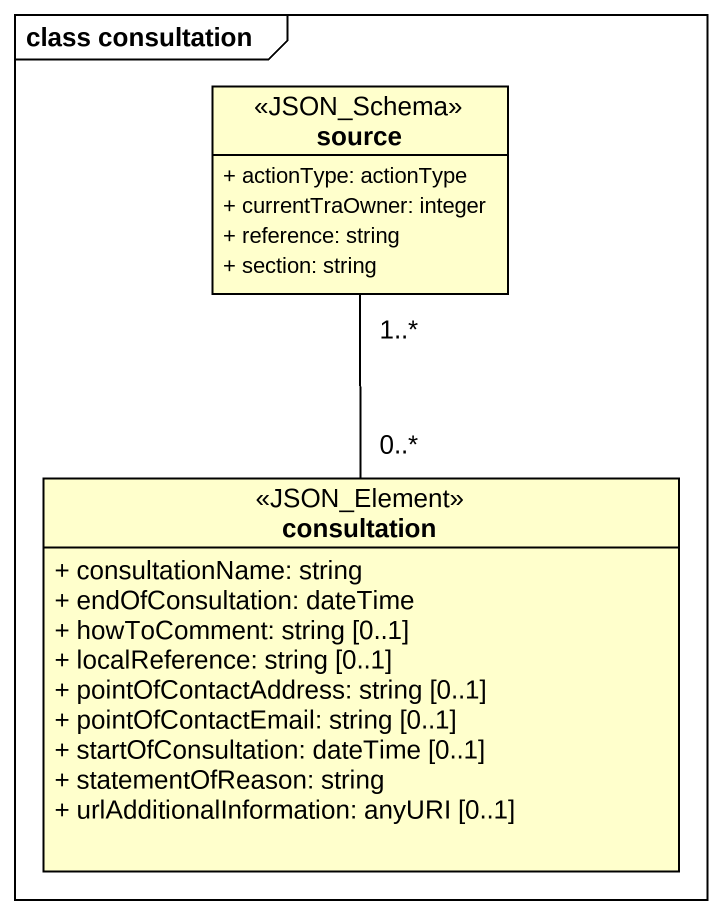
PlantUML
@startuml
mainframe class consultation
hide circle
hide empty members
skinparam classAttributeIconSize 0
class source <<JSON_Schema>> {
  + actionType: actionType
  + currentTraOwner: integer
  + reference: string
  + section: string
}
class consultation <<JSON_Element>> {
  + consultationName: string
  + endOfConsultation: dateTime
  + howToComment: string [0..1]
  + localReference: string [0..1]
  + pointOfContactAddress: string [0..1]
  + pointOfContactEmail: string [0..1]
  + startOfConsultation: dateTime [0..1]
  + statementOfReason: string
  + urlAdditionalInformation: anyURI [0..1]
}
consultation "0..*" -up- "1..*" source
@enduml
